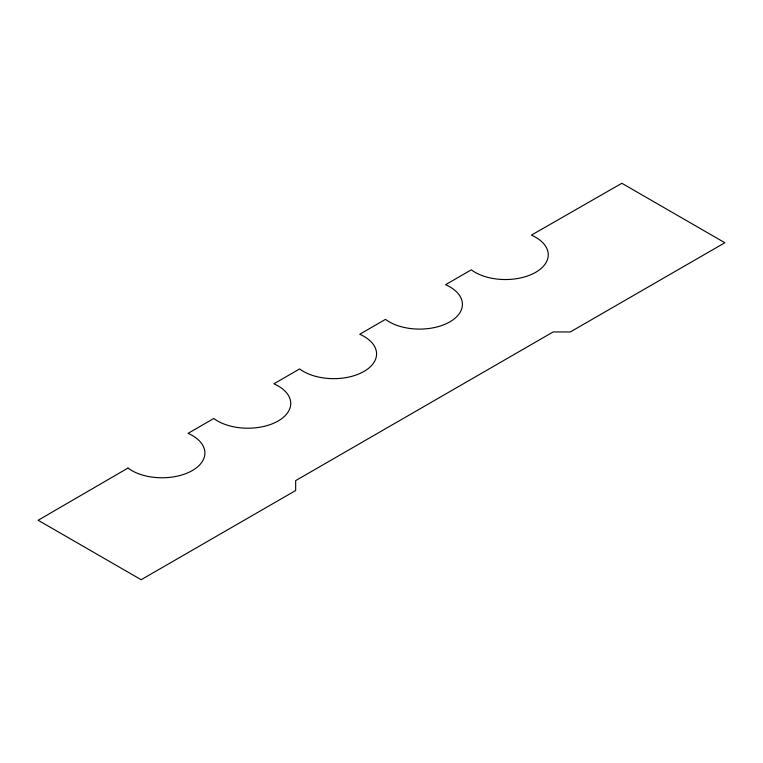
<?xml version="1.0" encoding="UTF-8"?>
<svg xmlns="http://www.w3.org/2000/svg" width="763" height="763" viewBox="0 0 763 763"><rect width="100%" height="100%" fill="white"/><g stroke="black" fill="none" stroke-linecap="round" stroke-linejoin="round"><path stroke-width="1.14" d="M127.974 468.053L38.15 520.261L141.155 579.727L295.663 490.523L295.663 480.614L553.175 331.943L570.342 331.943L724.85 242.739L621.845 183.273L531.41 235.128A42.871 24.75 0 0 1 535.702 272.296A42.871 24.75 0 0 1 471.324 269.816L445.573 284.685A42.871 24.75 0 0 1 449.865 321.852A42.871 24.75 0 0 1 385.487 319.373L359.735 334.242A42.871 24.75 0 0 1 364.027 371.409A42.871 24.75 0 0 1 299.649 368.93L273.898 383.799A42.871 24.75 0 0 1 278.19 420.966A42.871 24.75 0 0 1 213.812 418.496L188.06 433.355A42.871 24.75 0 0 1 192.352 470.523A42.871 24.75 0 0 1 127.974 468.053"/></g></svg>
